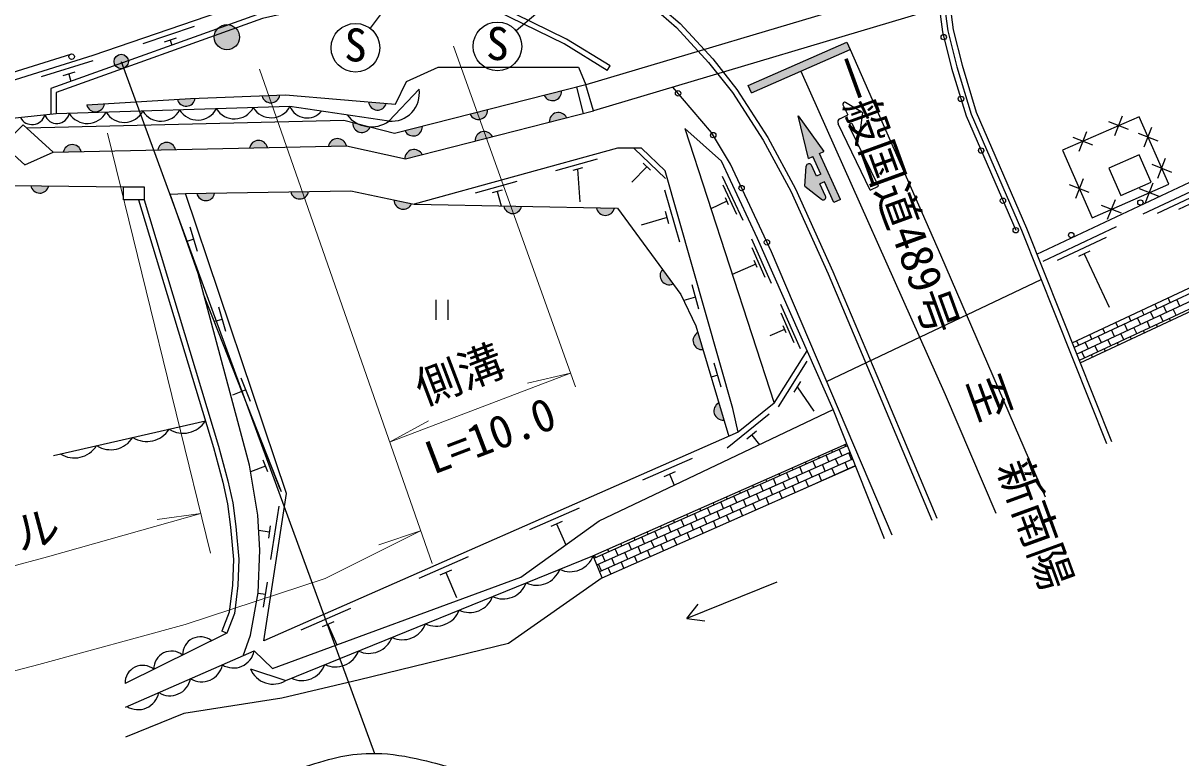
# Model space of a CAD drawing. Units: millimetres at full size, sheet at 1:1000; details may follow other scales. Extents: x 40000 to 680000, y 20000 to 380000.
# Drawn here: x 154804 to 219058, y 244463 to 285259 of the extents above; entities that cross this region are included whole.
import ezdxf
from ezdxf.enums import TextEntityAlignment as Align

# ---------------------------------------------------------------- set-up
doc = ezdxf.new("R2010")
doc.units = ezdxf.units.MM
doc.header["$LTSCALE"] = 1000
for name, color, linetype, lineweight in [('M-BGD', 7, 'Continuous', 25), ('M-BGD-EXST', 7, 'Continuous', 25), ('M-STR-HTXT', 7, 'Continuous', 13), ('M-STR-STRC', 7, 'Continuous', 25)]:
    doc.layers.add(name, color=color, linetype=linetype, lineweight=lineweight)
doc.layers.add('M-BMK-HTXT', color=7, linetype='Continuous')
doc.styles.add('ＭＳ ゴシック', font='')
doc.styles.get('ＭＳ ゴシック').set_extended_font_data('MS Gothic')

msp = doc.modelspace()

# ---------------------------------------------------------------- hatches: boundary and pattern name
at = {"layer": 'M-BGD'}
for points in [[(166814, 284478, 0.41421), (166114, 285178, 0.41421), (165414, 284478, 1)], [(184687, 281487), (183727, 281243, 0.82183)], [(164350, 281085), (163361, 281025, 0.82183)], [(169045, 281265), (168055, 281226, 0.82183)], [(174959, 280800), (173972, 280884, 0.82183)], [(159320, 280777), (158331, 280717, 0.82183)], [(180573, 280443), (179613, 280199, 0.82183)], [(184007, 279765), (184967, 280011, 0.82183)], [(174061, 279475), (173101, 279719, 0.82183)], [(176960, 279525), (176000, 279282, 0.82183)], [(179888, 278709), (180848, 278955, 0.82183)], [(157033, 278098), (158024, 278121, 0.82183)], [(162270, 278216), (163261, 278238, 0.82183)], [(167374, 278330), (168364, 278353, 0.82183)], [(171755, 278429), (172746, 278451, 0.82183)], [(175993, 277710), (176953, 277956, 0.82183)], [(156222, 276220), (155231, 276233, 0.82183)], [(165433, 275820), (164442, 275802, 0.82183)], [(170642, 275913), (169652, 275895, 0.82183)], [(176365, 275231), (175397, 275439, 0.82183)], [(182467, 275084), (181477, 275103, 0.82183)], [(187620, 274984), (186629, 275003, 0.82183)], [(190874, 270780), (190289, 271579, 0.82183)], [(192534, 267130), (192251, 268080, 0.82183)], [(193697, 263219), (193414, 264169, 0.82183)]]:
    msp.add_hatch(color=256, dxfattribs=at).paths.add_polyline_path(points)
at = {"layer": 'M-STR-STRC'}
for points in [[(200696, 283799), (200515, 284211), (195047, 281803), (195229, 281392)], [(160583, 283345, 0.41421), (160031, 283468, 0.41421), (159909, 282915, 1)], [(199029, 276333), (199279, 276448), (199805, 275297), (200166, 275462), (198999, 278019), (199249, 278134), (197822, 280117), (198387, 277740), (198637, 277854), (199085, 276872), (198835, 276758), (198557, 277367, 0.77336), (198271, 277317), (198182, 276203), (199109, 275477, 0.78564), (199338, 275657)]]:
    msp.add_hatch(color=256, dxfattribs=at).paths.add_polyline_path(points)
h = msp.add_hatch(color=256, dxfattribs=at)
edge = h.paths.add_edge_path()
edge.add_line((200703, 279668), (200793, 279712))

# ---------------------------------------------------------------- linework, layer by layer
at = {"layer": 'M-BGD'}
for p, q in [((220085, 291988), (186033, 281828)), ((220689, 290606), (186461, 280394)), ((164288, 285081), (161449, 284112)), ((163296, 284426), (162634, 284200)), ((162965, 284313), (163061, 284033)), ((158673, 283167), (155810, 282271)), ((187221, 282636), (187378, 282892)), ((157665, 282537), (156997, 282328)), ((157331, 282433), (157459, 282024)), ((185903, 280251), (185534, 281702)), ((216153, 279349), (215059, 279777)), ((215392, 279016), (215820, 280110)), ((214179, 278485), (213085, 278913)), ((213418, 278151), (213846, 279246)), ((216691, 279145), (217785, 278717)), ((217024, 278384), (217452, 279478)), ((190450, 276629), (188721, 278294)), ((186671, 277697), (184358, 277057)), ((217779, 276660), (218207, 277754)), ((185848, 277220), (185308, 277071)), ((185578, 277146), (185706, 275346)), ((189419, 277289), (188587, 276424)), ((189621, 277095), (189217, 277483)), ((211073, 272431), (221782, 277473)), ((217446, 277421), (218540, 276993)), ((182205, 276462), (179892, 275822)), ((194764, 274294), (193624, 276742)), ((213640, 276610), (213211, 275516)), ((221018, 276561), (216947, 274644)), ((217092, 275292), (217520, 276386)), ((181383, 275985), (180843, 275836)), ((181113, 275911), (181335, 275106)), ((191250, 273097), (190427, 275982)), ((194411, 274626), (193651, 276258)), ((213973, 275849), (212878, 276277)), ((217854, 275625), (216759, 276053)), ((220467, 275970), (217753, 274692)), ((193868, 275367), (192974, 274951)), ((193956, 275176), (193779, 275557)), ((215757, 274707), (214663, 275135)), ((214996, 274374), (215424, 275469)), ((219555, 275209), (218921, 274910)), ((190550, 274458), (189108, 274046)), ((190646, 274121), (190454, 274794)), ((164485, 272586), (164081, 273926)), ((215466, 273947), (211395, 272030)), ((164283, 273256), (163883, 273136)), ((196337, 270796), (195245, 273265)), ((214915, 273356), (212201, 272078)), ((195990, 271134), (195262, 272780)), ((213116, 267250), (225519, 273034)), ((213264, 266878), (225700, 272677)), ((214003, 272595), (213369, 272296)), ((213686, 272445), (215074, 269496)), ((195462, 271885), (194158, 271308)), ((195547, 271693), (195377, 272077)), ((192311, 269378), (191927, 270724)), ((199400, 265358), (211308, 271027)), ((169134, 259234), (164819, 270215)), ((177715, 269898), (177715, 268780)), ((178382, 269898), (178382, 268780)), ((192119, 270051), (191464, 269864)), ((218465, 269745), (218346, 269999)), ((218996, 269551), (218827, 269914)), ((166046, 268140), (165656, 269484)), ((197942, 267168), (196850, 269637)), ((217014, 269068), (216897, 269321)), ((217546, 268875), (217377, 269237)), ((217740, 269406), (217621, 269660)), ((218271, 269213), (218102, 269575)), ((218794, 269038), (218634, 269382)), ((165851, 268812), (165419, 268687)), ((197595, 267507), (196867, 269153)), ((215564, 268392), (215448, 268642)), ((216289, 268730), (216172, 268982)), ((216821, 268537), (216652, 268899)), ((217345, 268360), (217184, 268706)), ((218069, 268699), (217909, 269044)), ((218493, 268738), (218432, 268868)), ((197067, 268257), (196243, 267893)), ((197152, 268065), (196982, 268449)), ((214114, 267716), (213999, 267964)), ((214839, 268054), (214723, 268303)), ((215371, 267861), (215202, 268223)), ((215896, 267681), (215733, 268030)), ((216096, 268199), (215927, 268561)), ((216620, 268021), (216458, 268368)), ((217044, 268059), (216982, 268192)), ((217768, 268398), (217707, 268530)), ((213389, 267378), (213274, 267625)), ((213921, 267184), (213752, 267547)), ((214447, 267003), (214283, 267353)), ((214646, 267522), (214477, 267885)), ((215171, 267342), (215008, 267692)), ((215598, 267383), (215535, 267517)), ((216315, 267718), (216253, 267852)), ((213722, 266664), (213558, 267015)), ((214153, 266706), (214092, 266838)), ((214870, 267042), (214808, 267176)), ((193549, 265039), (193165, 266386)), ((198306, 266486), (196703, 263950)), ((167421, 264249), (166911, 265553)), ((193357, 265713), (192987, 265607)), ((167166, 264901), (166421, 264610)), ((197945, 265354), (197571, 264762)), ((197758, 265058), (198688, 263722)), ((196213, 263556), (193885, 261664)), ((156491, 261255), (164919, 263170)), ((169076, 259381), (167979, 262173)), ((195510, 262598), (194967, 262156)), ((195238, 262377), (195664, 261853)), ((186503, 255551), (200550, 261805)), ((199730, 261440), (199685, 261543)), ((200258, 261238), (200096, 261603)), ((200461, 261766), (200416, 261867)), ((168377, 260341), (168121, 260993)), ((186653, 255180), (200698, 261433)), ((186804, 254809), (200845, 261061)), ((191933, 261089), (189187, 259882)), ((198269, 260790), (198221, 260895)), ((198797, 260587), (198634, 260952)), ((198999, 261115), (198953, 261219)), ((199528, 260912), (199365, 261278)), ((200056, 260709), (199893, 261075)), ((200786, 261035), (200624, 261400)), ((168249, 260667), (167423, 260342)), ((186944, 254463), (200995, 260682)), ((191001, 260351), (190360, 260070)), ((196807, 260139), (196758, 260248)), ((197335, 259936), (197172, 260301)), ((197538, 260464), (197490, 260572)), ((198066, 260261), (197903, 260627)), ((197912, 259317), (200993, 260689)), ((198594, 260059), (198431, 260424)), ((199325, 260384), (199162, 260749)), ((199853, 260181), (199690, 260547)), ((200221, 260339), (200218, 260344)), ((200584, 260507), (200421, 260872)), ((200952, 260663), (200949, 260669)), ((190681, 260211), (190944, 259611)), ((195345, 259488), (195295, 259600)), ((195873, 259285), (195711, 259651)), ((196076, 259813), (196027, 259924)), ((196604, 259611), (196441, 259976)), ((197132, 259408), (196970, 259773)), ((197863, 259733), (197700, 260099)), ((198391, 259531), (198229, 259896)), ((198757, 259691), (198757, 259693)), ((199122, 259856), (198959, 260221)), ((199489, 260015), (199487, 260019)), ((193884, 258837), (193832, 258953)), ((194412, 258634), (194249, 259000)), ((194614, 259163), (194564, 259277)), ((195142, 258960), (194980, 259325)), ((195671, 258757), (195508, 259123)), ((196401, 259083), (196239, 259448)), ((196929, 258882), (196767, 259245)), ((197660, 259206), (197498, 259571)), ((198026, 259368), (198026, 259368)), ((168551, 255472), (169010, 258437)), ((185658, 258330), (182912, 257123)), ((192422, 258186), (192369, 258305)), ((192950, 257984), (192787, 258349)), ((193153, 258512), (193100, 258629)), ((193681, 258309), (193518, 258674)), ((194209, 258106), (194046, 258472)), ((194940, 258432), (194777, 258797)), ((195465, 258234), (195305, 258594)), ((196197, 258558), (196036, 258920)), ((191488, 257333), (191326, 257698)), ((191691, 257861), (191637, 257982)), ((192219, 257658), (192056, 258024)), ((192747, 257456), (192585, 257821)), ((193478, 257781), (193315, 258146)), ((194002, 257587), (193844, 257944)), ((194734, 257911), (194574, 258269)), ((168484, 257000), (167872, 257095)), ((168431, 256654), (168538, 257346)), ((184726, 257593), (184085, 257311)), ((184406, 257452), (184918, 256288)), ((190027, 256682), (189864, 257048)), ((190229, 257210), (190174, 257334)), ((190757, 257008), (190595, 257373)), ((190960, 257536), (190906, 257658)), ((191286, 256805), (191123, 257170)), ((192016, 257130), (191854, 257496)), ((192539, 256939), (192382, 257293)), ((193271, 257263), (193113, 257618)), ((188565, 256031), (188402, 256397)), ((188768, 256559), (188711, 256687)), ((189296, 256357), (189133, 256722)), ((189499, 256885), (189443, 257010)), ((189824, 256154), (189661, 256519)), ((190555, 256479), (190392, 256845)), ((191076, 256292), (190920, 256642)), ((191808, 256616), (191651, 256967)), ((187103, 255381), (186941, 255746)), ((187306, 255909), (187248, 256039)), ((187834, 255706), (187671, 256071)), ((188037, 256234), (187980, 256363)), ((188362, 255503), (188200, 255869)), ((189093, 255829), (188930, 256194)), ((189613, 255644), (189458, 255991)), ((190345, 255968), (190189, 256317)), ((179509, 255627), (176763, 254420)), ((186944, 254463), (186448, 255685)), ((186575, 255583), (186516, 255715)), ((186901, 254852), (186738, 255218)), ((187631, 255178), (187469, 255543)), ((188150, 254997), (187997, 255341)), ((188881, 255321), (188728, 255666)), ((178577, 254890), (177936, 254608)), ((178256, 254749), (178860, 253376)), ((187418, 254673), (187266, 255015)), ((168143, 252835), (168357, 254218)), ((168250, 253526), (167844, 253589)), ((172970, 252753), (170224, 251546)), ((172038, 252016), (171397, 251734)), ((191642, 252204), (192643, 252063)), ((166113, 251388), (160459, 248589)), ((166113, 251388), (165833, 251496)), ((171718, 251875), (172217, 250740))]:
    msp.add_line(p, q, dxfattribs=at)
for points in [[(213027, 267509), (225387, 273295), (269904, 297758)], [(213473, 266388), (225933, 272220), (270484, 296702)], [(187378, 282892), (184968, 284367), (181188, 286219), (177755, 287554), (172124, 286742), (168005, 285806), (156334, 281621), (156334, 280189)], [(187221, 282636), (184824, 284103), (181067, 285944), (177720, 287245), (172179, 286447), (168089, 285517), (156634, 281410), (156634, 280221)], [(205458, 287581), (205823, 284781), (206337, 282761), (207141, 280110), (209895, 273762)], [(205800, 287276), (206118, 284838), (206626, 282841), (207423, 280214), (210223, 273760), (214928, 261909)], [(206098, 287315), (206413, 284894), (206915, 282922), (207705, 280317), (210500, 273875), (215207, 262020)], [(63743, 276131), (74604, 274750), (88806, 273237), (98444, 272883), (108463, 273367), (117976, 274264), (127771, 275816), (133203, 276661), (141525, 278516), (149756, 280691), (158682, 283484), (166425, 286128), (167370, 286026), (167955, 285788)], [(190403, 285983), (191266, 285235), (193074, 283273), (194420, 281583), (196138, 278912), (197673, 276066), (199751, 271464), (202584, 264734), (205513, 257778)], [(190206, 285756), (191057, 285019), (192846, 283078), (194176, 281408), (195879, 278759), (197404, 275932), (199476, 271344), (202308, 264618), (205236, 257662)], [(128806, 276201), (138843, 278367), (149204, 280970), (157452, 283542)], [(158331, 280717), (164088, 281069), (169369, 281277), (175466, 280756), (176081, 282021), (177846, 282819), (185623, 282819), (186033, 281828)], [(176776, 281592), (175102, 279825), (169613, 280627), (156634, 280221), (153301, 279871), (141547, 277402), (134817, 276352), (130873, 275955), (130873, 276299)], [(186033, 281828), (175413, 279133), (172606, 279844), (155025, 279419)], [(156471, 278086), (172746, 278451), (176019, 277717), (186461, 280394), (186033, 281828)], [(203031, 256834), (196335, 272556), (194057, 277437), (193013, 279195), (190861, 281707)], [(202606, 256616), (199760, 263799), (195559, 273297), (193557, 277599), (191523, 279417), (196481, 264161), (198316, 267063)], [(194486, 262539), (194197, 263862), (190431, 277065), (189128, 278319), (187795, 278319), (176513, 275199)], [(136579, 258404), (122226, 259543), (111886, 259849), (109430, 263845), (107187, 268840), (115334, 269605), (129263, 271733), (138732, 273180), (154306, 276245), (160373, 276167)], [(167017, 250132), (167417, 251273), (167852, 253633), (167939, 255990), (167821, 257947), (167362, 260710), (166361, 264451), (165452, 267846), (164514, 271353), (162955, 275757), (163816, 275791), (173000, 275954), (176513, 275199), (187795, 274980), (191308, 270188), (192139, 268456), (193967, 262311)], [(196481, 264161), (194486, 262539), (168157, 250965), (169422, 259136), (163816, 275791)], [(161207, 275441), (165364, 261697), (165880, 259779), (166145, 258565), (166318, 257272), (166471, 255486), (166419, 254061), (166242, 252556), (165833, 251496)], [(161520, 275441), (165653, 261779), (166172, 259850), (166440, 258617), (166616, 257304), (166772, 255494), (166718, 254038), (166536, 252484), (166113, 251388)], [(225882, 272321), (224590, 271751), (222417, 270734), (218069, 268699), (215169, 267347), (213420, 266521)], [(160489, 247279), (167626, 250398), (168648, 249431), (182428, 254488), (186775, 257630), (199760, 263799)], [(167418, 249405), (169390, 248761), (186429, 255677), (200509, 261908)], [(186944, 254463), (181746, 250814), (173464, 248793), (169164, 247774), (163731, 246935), (160483, 245621)], [(196642, 254221), (191642, 252204), (192265, 253001)]]:
    msp.add_lwpolyline(points, dxfattribs=at)
for points in [[(153692, 278484), (154897, 277387), (156471, 278086), (154807, 279620)], [(214132, 274450), (218385, 276311), (216744, 280061), (212491, 278199)], [(215719, 275690), (217406, 276428), (216744, 277940), (215057, 277202)], [(160373, 276167), (161520, 276167), (161520, 275441), (160373, 275441)]]:
    msp.add_lwpolyline(points, close=True, dxfattribs=at)
for centre, radius in [((166114, 284478), 700), ((205899, 284482), 150), ((157496, 283399), 150), ((191157, 281362), 150), ((206855, 281054), 150), ((193105, 279040), 150), ((207976, 278186), 150), ((194680, 276101), 150), ((209185, 275399), 150), ((216814, 275300), 150), ((209895, 273762), 150), ((196086, 273090), 150), ((212973, 273492), 150)]:
    msp.add_circle(centre, radius, dxfattribs=at)
for centre, radius, start, end in [((175265, 281347), 1531, 263.9076, 9.21049), ((184183, 281460), 505, 205.41417, 3.07236), ((163850, 281153), 505, 194.6764, 352.33459), ((168546, 281343), 505, 193.42771, 351.0859), ((174474, 280939), 505, 186.28644, 343.94463), ((155301, 280374), 746, 208.99181, 342.97928), ((156678, 280394), 705, 199.79112, 347.6518), ((158368, 280865), 1179, 211.80521, 331.78258), ((158820, 280845), 505, 194.6764, 352.33459), ((160409, 280929), 1179, 211.80521, 331.78258), ((162451, 280993), 1179, 211.80521, 331.78258), ((164492, 281057), 1179, 211.80521, 331.78258), ((166533, 281121), 1179, 211.80521, 331.78258), ((168574, 281185), 1179, 211.80521, 331.78258), ((170565, 281031), 1034, 202.9832, 320.37554), ((174118, 281162), 1661, 217.01142, 306.34731), ((180069, 280416), 505, 205.41417, 3.07236), ((184511, 279793), 505, 25.54909, 183.20728), ((173605, 279692), 505, 176.95255, 334.61074), ((176456, 279498), 505, 205.41417, 3.07236), ((180392, 278737), 505, 25.54909, 183.20728), ((157530, 278012), 505, 12.45588, 170.11408), ((162768, 278129), 505, 12.45588, 170.11408), ((167871, 278244), 505, 12.45588, 170.11408), ((172253, 278342), 505, 12.45588, 170.11408), ((176498, 277739), 505, 25.54909, 183.20728), ((155728, 276325), 505, 190.43862, 348.09681), ((164936, 275909), 505, 192.18868, 349.84687), ((170145, 276002), 505, 192.18868, 349.84687), ((175901, 275431), 505, 179.03611, 336.6943), ((181974, 275191), 505, 190.05891, 347.7171), ((187127, 275091), 505, 190.05891, 347.7171), ((190660, 271238), 505, 137.41892, 295.07711), ((192486, 267633), 505, 117.73308, 275.39127), ((193649, 263722), 505, 117.73308, 275.39127), ((163683, 263950), 1461, 237.85583, 327.73981), ((159657, 263035), 1461, 237.85583, 327.73981), ((161670, 263492), 1461, 237.85583, 327.73981), ((157644, 262578), 1461, 237.85583, 327.73981), ((185166, 256173), 1372, 245.01423, 339.16441), ((183304, 255417), 1372, 245.01423, 339.16441), ((181442, 254661), 1372, 245.01423, 339.16441), ((179580, 253906), 1372, 245.01423, 339.16441), ((177718, 253150), 1372, 245.01423, 339.16441), ((175856, 252394), 1372, 245.01423, 339.16441), ((164636, 250203), 980, 50.84065, 181.83382), ((173994, 251638), 1372, 245.01423, 339.16441), ((163037, 249412), 980, 50.84065, 181.83382), ((166476, 250625), 1172, 238.38177, 348.83349), ((172132, 250883), 1372, 245.01423, 339.16441), ((161439, 248620), 980, 50.84065, 181.83382), ((164711, 249854), 1172, 238.38177, 348.83349), ((168675, 249913), 1356, 202.01943, 301.80642), ((170270, 250127), 1372, 245.01423, 339.16441), ((162946, 249083), 1172, 238.38177, 348.83349), ((161182, 248311), 1172, 238.38177, 348.83349)]:
    msp.add_arc(centre, radius, start, end, dxfattribs=at)
at = {"layer": 'M-BGD-EXST'}
for p, q in [((177348, 289365), (174058, 284972)), ((185752, 287883), (182159, 284841))]:
    msp.add_line(p, q, dxfattribs=at)
for centre in [(181129, 283969), (173249, 283891)]:
    msp.add_circle(centre, 1350, dxfattribs=at)
at = {"layer": 'M-STR-HTXT'}
for p, q in [((178696, 283976), (185460, 265069)), ((167915, 282705), (177500, 255250)), ((159477, 279146), (165206, 255831)), ((185191, 265819), (175146, 261992)), ((185191, 265819), (182798, 265273)), ((175146, 261992), (177296, 263177)), ((164667, 258025), (162234, 257694)), ((176866, 257066), (174537, 256289))]:
    msp.add_line(p, q, dxfattribs=at)
for points in [[(164667, 258025), (156153, 255627), (149534, 253857), (143954, 252645), (138874, 251606), (133789, 250765)], [(176866, 257066), (171565, 254430), (163790, 251865), (155670, 249639), (146469, 247238), (133164, 244470)]]:
    msp.add_lwpolyline(points, dxfattribs=at)
at = {"layer": 'M-STR-STRC'}
for p, q in [((195047, 281803), (200515, 284211)), ((195229, 281392), (200696, 283799)), ((160246, 283130), (174312, 244710)), ((195229, 281392), (195047, 281803)), ((201404, 280285), (200446, 280849)), ((200125, 279943), (200575, 280162)), ((200305, 280719), (200575, 280162)), ((201252, 279184), (201404, 280285)), ((197822, 280117), (199249, 278134)), ((198387, 277740), (197822, 280117)), ((201823, 275981), (200032, 279676)), ((202273, 276199), (200657, 279534)), ((200703, 279668), (200793, 279712)), ((200793, 279712), (201063, 279154)), ((198387, 277740), (198637, 277854)), ((199085, 276872), (198637, 277854)), ((198999, 278019), (199249, 278134)), ((200166, 275462), (198999, 278019)), ((198182, 276203), (198271, 277317)), ((198835, 276758), (198557, 277367)), ((199085, 276872), (198835, 276758)), ((199279, 276448), (199029, 276333)), ((199338, 275657), (199029, 276333)), ((199805, 275297), (199279, 276448)), ((198182, 276203), (199109, 275477)), ((201823, 275981), (202273, 276199)), ((200166, 275462), (199805, 275297))]:
    msp.add_line(p, q, dxfattribs=at)
for points in [[(200515, 284211), (200696, 283799), (205715, 272402), (211531, 258952)], [(197963, 282595), (205969, 264645), (208784, 258052)]]:
    msp.add_lwpolyline(points, dxfattribs=at)
msp.add_circle((160246, 283130), 400, dxfattribs=at)
for centre, radius, start, end in [((200395, 280763), 100, 59.53954, 205.84947), ((200212, 279764), 200, 115.91382, 205.84947), ((200747, 279578), 100, 115.84947, 205.84947), ((201153, 279197), 100, 205.84947, 352.15941), ((198420, 277305), 150, 24.54886, 175.41703), ((199202, 275595), 150, 231.93021, 24.54886)]:
    msp.add_arc(centre, radius, start, end, dxfattribs=at)
msp.add_open_spline([(170399, 243962), (172098, 244492), (172809, 244717), (174399, 244711), (175988, 244704), (178160, 244035), (178399, 243962)], degree=3, knots=[0, 0, 0, 0, 1, 1, 1, 2, 2, 2, 2], dxfattribs=at)

# ---------------------------------------------------------------- texts
at = {"layer": 'M-BGD-EXST', "style": 'ＭＳ ゴシック'}
for p in [(172594, 282599), (180473, 282677)]:
    msp.add_text('S', height=1833, rotation=358.508, dxfattribs=at).set_placement(p, align=Align.BOTTOM_LEFT)
at = {"layer": 'M-BMK-HTXT', "style": 'ＭＳ ゴシック'}
for s, p in [('一般国道489号', (199004, 282863)), ('至  新南陽', (206638, 265152))]:
    msp.add_text(s, height=1833, rotation=290, dxfattribs=at).set_placement(p, align=Align.BOTTOM_LEFT)
at = {"layer": 'M-STR-HTXT', "style": 'ＭＳ ゴシック'}
for s, rotation, p in [('側溝', 20.855, (177202, 263500)), ('L=10.0', 20.855, (177758, 259662)), ('ガードレール', 14.973, (142663, 252176))]:
    msp.add_text(s, height=1833, rotation=rotation, dxfattribs=at).set_placement(p, align=Align.BOTTOM_LEFT)

doc.saveas('drawing.dxf')
